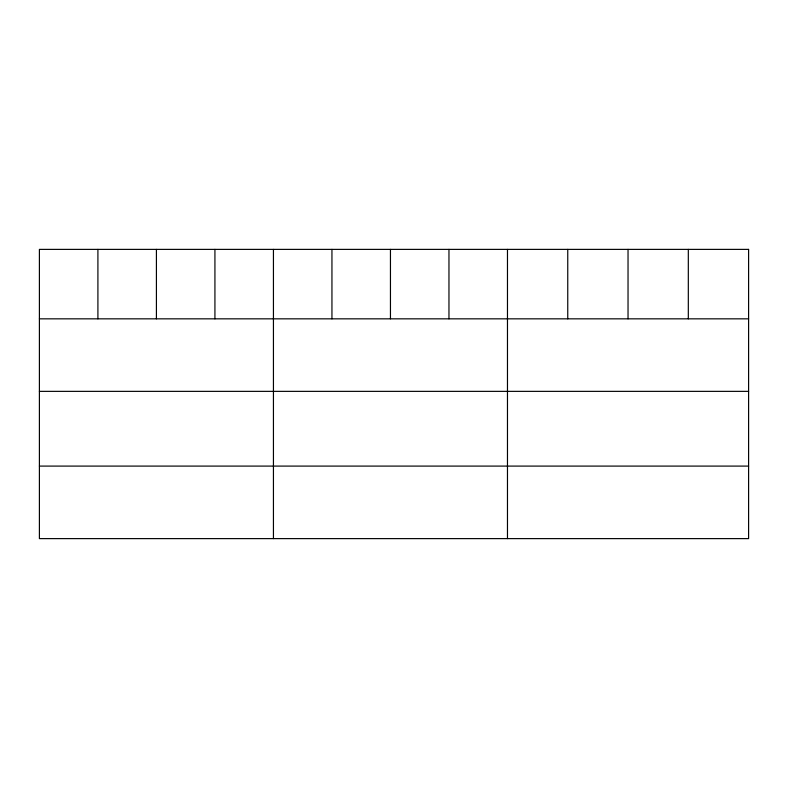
<?xml version="1.0" encoding="UTF-8"?>
<svg xmlns="http://www.w3.org/2000/svg" width="788" height="788" viewBox="0 0 788 788"><rect width="100%" height="100%" fill="white"/><g stroke="black" fill="none" stroke-linecap="round" stroke-linejoin="round"><path stroke-width="1.18" d="M39.4 318.835L748.6 318.835M39.4 391.36L748.6 391.36M39.4 466.092L748.6 466.092M688.318 249.382L688.318 318.835M628.036 249.382L628.036 318.835M567.754 249.382L567.754 318.835M507.472 249.382L507.472 538.618M448.963 249.382L448.963 318.835M390.454 249.382L390.454 318.835M331.945 249.382L331.945 318.835M273.436 249.382L273.436 538.618M214.927 249.382L214.927 318.835M156.418 249.382L156.418 318.835M97.909 249.382L97.909 318.835M748.6 249.382L39.4 249.382L39.4 538.618L748.6 538.618L748.6 249.382"/></g></svg>
